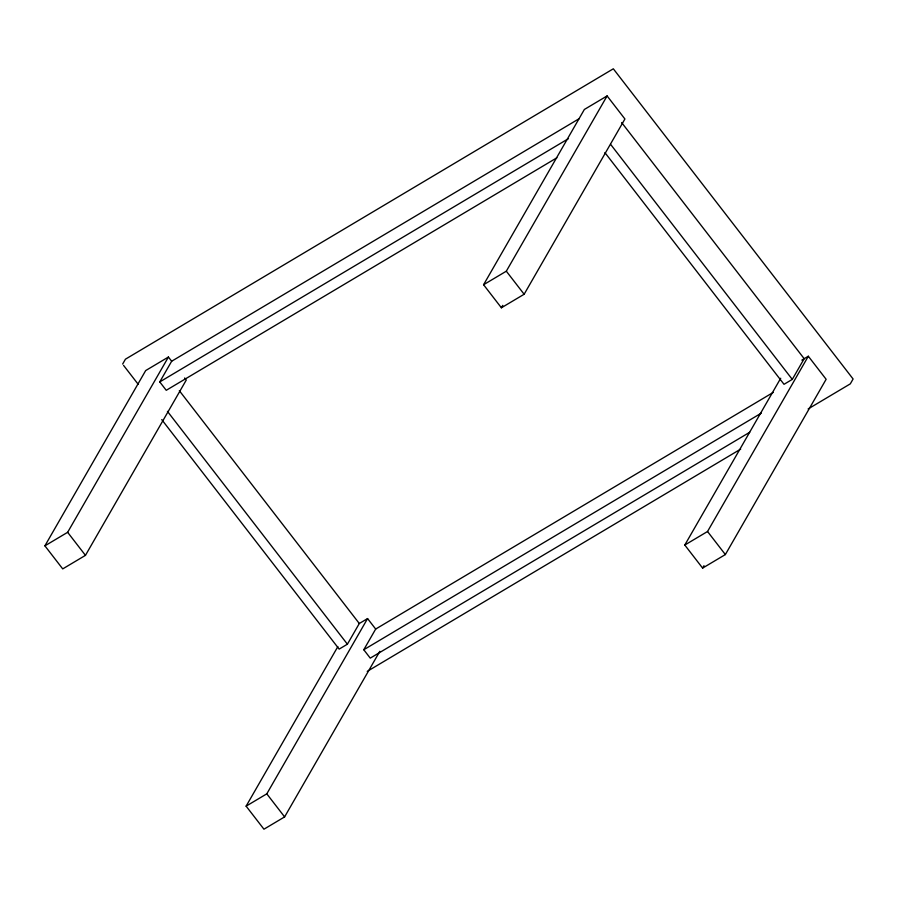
<?xml version="1.0" encoding="UTF-8"?>
<svg xmlns="http://www.w3.org/2000/svg" width="898" height="898" viewBox="0 0 898 898"><rect width="100%" height="100%" fill="white"/><g stroke="black" fill="none" stroke-linecap="round" stroke-linejoin="round"><path stroke-width="1.35" d="M122.644 364.06L125.439 359.189L613.323 68.798L853.1 378.99L850.305 383.861L808.133 408.949M184.629 377.991L186.245 380.09L85.456 555.357L62.725 568.894L44.9 545.838L145.678 370.571L168.42 357.034L171.664 361.232L159.765 381.919L166.242 390.304L556.861 157.801M44.9 545.838L67.642 532.301L168.42 357.034M483.573 284.733L584.362 109.466L607.104 95.929L624.918 118.985L524.14 294.252L501.398 307.789L483.573 284.733L506.315 271.196L607.104 95.929M501.398 307.789L502.79 305.365M379.832 651.297L284.61 816.899L263.945 829.202L246.119 806.146L337.861 646.594M161.741 419.613L339.141 649.108L347.403 644.192L359.301 623.504L367.574 618.576L375.678 629.06L363.78 649.748L370.257 658.133L749.718 432.275M246.119 806.146L266.796 793.843L367.574 618.576M801.824 360.109L808.323 356.237L826.138 379.293L725.36 554.56L702.618 568.097L684.792 545.041L780.71 378.238M604.904 152.604L784.021 384.31L792.283 379.394L804.181 358.695L621.64 122.555M684.792 545.041L707.534 531.504L808.323 356.237M702.618 568.097L704.01 565.684M171.664 361.232L579.165 118.682M159.765 381.919L568.468 138.651M375.678 629.06L773.2 392.437M363.78 649.748L761.302 413.136M367.237 671.378L740.682 449.112M610.606 144.353L792.283 379.394M506.315 271.196L524.14 294.252M707.534 531.504L725.36 554.56M179.331 390.675L359.301 623.504M167.443 411.374L347.403 644.192M123.554 365.374L138.146 384.243M67.642 532.301L85.456 555.357M266.796 793.843L284.61 816.899"/></g></svg>
